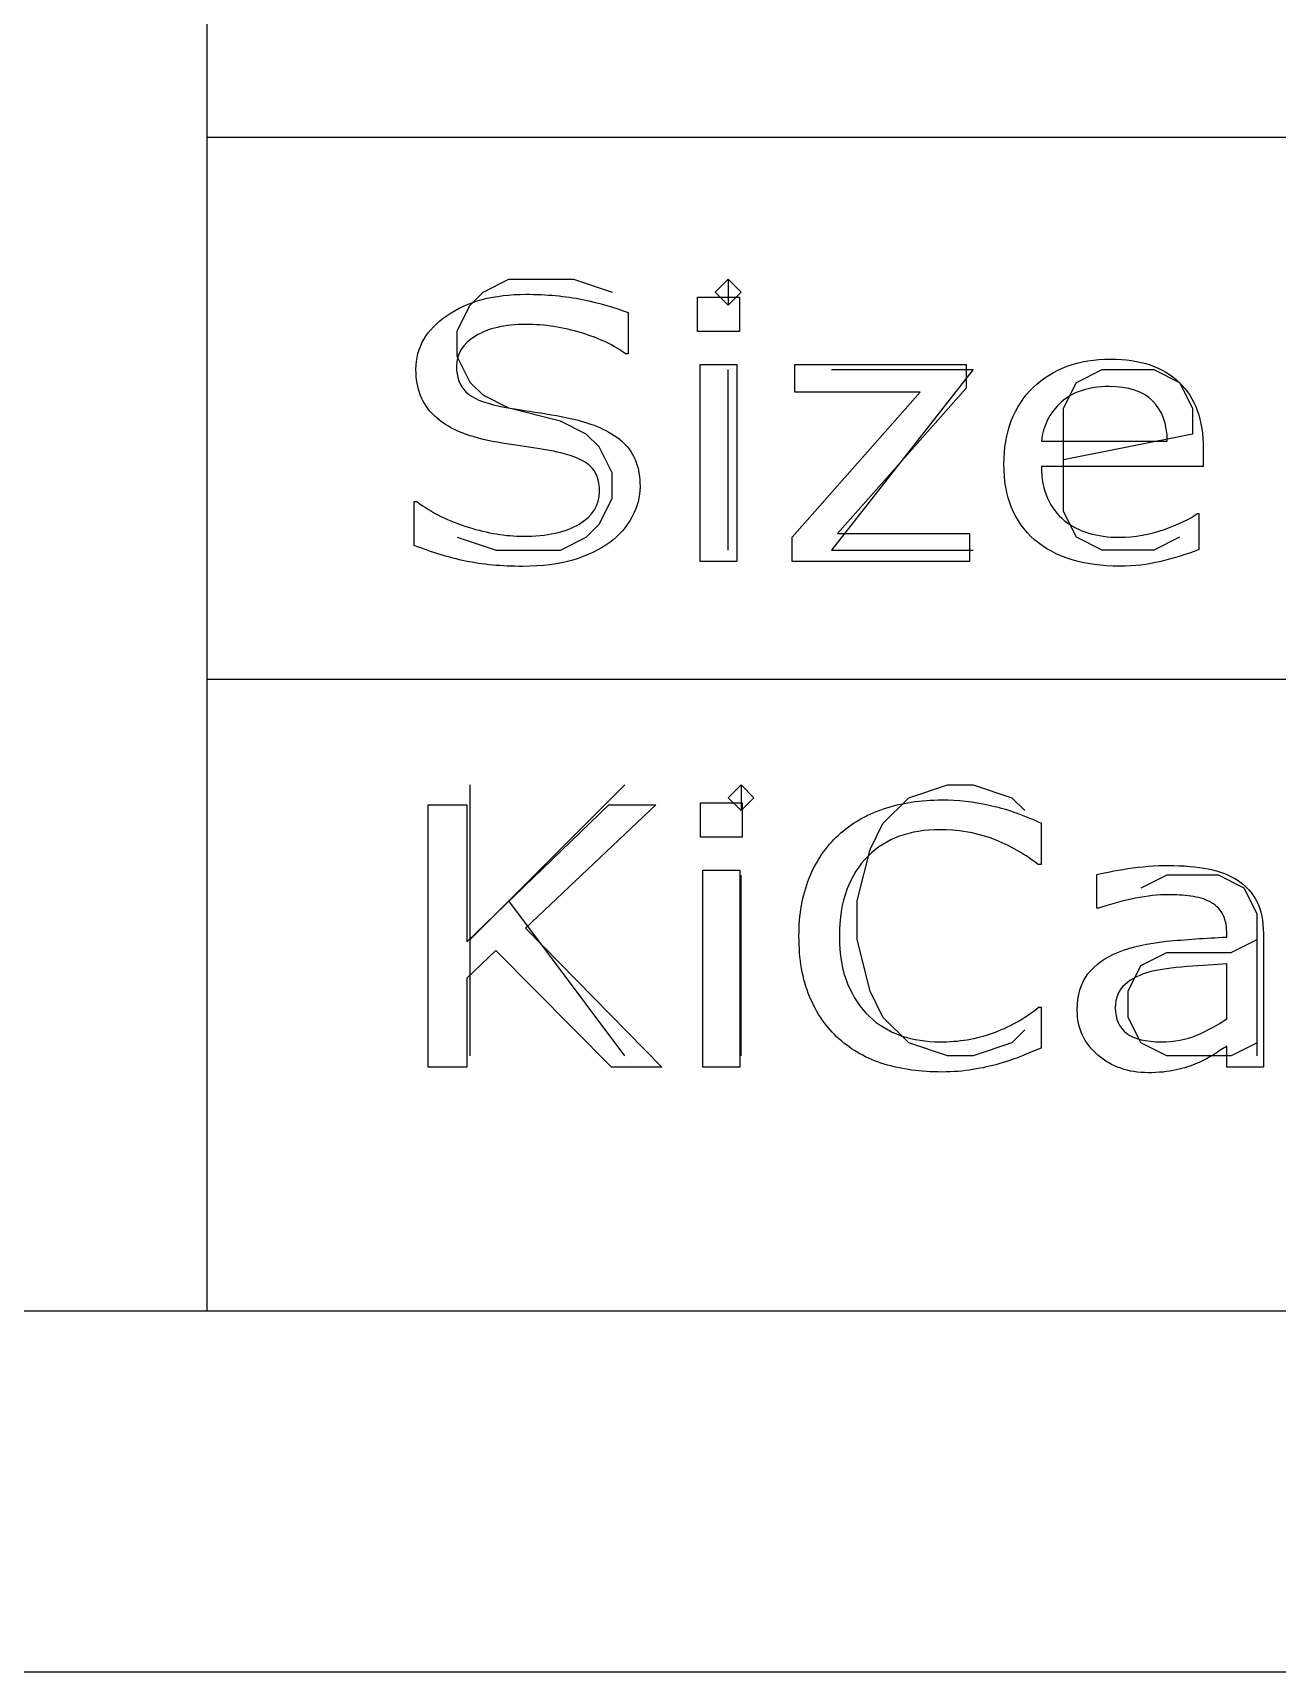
# Model space of a CAD drawing. Header units: millimetres. Extents: x 0 to 277, y 107 to 297.
# Drawn here: x 166.11 to 173, y 106.92 to 116 of the extents above; entities that cross this region are included whole.
import ezdxf

# ---------------------------------------------------------------- set-up
doc = ezdxf.new("R2010")
doc.units = ezdxf.units.MM
doc.layers.add('Layer_1', color=7, linetype='CONTINUOUS')

msp = doc.modelspace()

# ---------------------------------------------------------------- linework, layer by layer
at = {"layer": 'Layer_1', "color": 7}
for points in [[(0.075, 296.925), (277.0772, 296.925), (277.0772, 106.9178), (0.075, 106.9178)], [(0.075, 296.925), (277.0772, 296.925), (277.0772, 106.9178), (0.075, 106.9178)], [(0.075, 296.925), (277.0772, 296.925), (277.0772, 106.9178), (0.075, 106.9178)], [(2.075, 294.925), (275.0772, 294.925), (275.0772, 108.9178), (2.075, 108.9178)], [(2.075, 294.925), (275.0772, 294.925), (275.0772, 108.9178), (2.075, 108.9178)], [(2.075, 294.925), (275.0772, 294.925), (275.0772, 108.9178), (2.075, 108.9178)], [(167.0772, 140.9178), (275.0772, 140.9178), (275.0772, 108.9178), (167.0772, 108.9178)], [(167.0772, 140.9178), (275.0772, 140.9178), (275.0772, 108.9178), (167.0772, 108.9178)], [(167.0772, 140.9178), (275.0772, 140.9178), (275.0772, 108.9178), (167.0772, 108.9178)], [(170.02346, 114.34124), (169.79257, 114.34124), (169.79257, 114.53167), (170.02346, 114.53167)], [(170.02346, 114.34124), (169.79257, 114.34124), (169.79257, 114.53167), (170.02346, 114.53167)], [(170.02346, 114.34124), (169.79257, 114.34124), (169.79257, 114.53167), (170.02346, 114.53167)], [(170.01036, 113.06781), (169.80561, 113.06781), (169.80561, 114.15863), (170.01036, 114.15863)], [(170.01036, 113.06781), (169.80561, 113.06781), (169.80561, 114.15863), (170.01036, 114.15863)], [(170.01036, 113.06781), (169.80561, 113.06781), (169.80561, 114.15863), (170.01036, 114.15863)], [(171.29771, 113.06781), (170.31532, 113.06781), (170.31532, 113.20355), (171.02434, 114.00531), (170.33057, 114.00531), (170.33057, 114.15863), (171.2792, 114.15863), (171.2792, 114.02777), (170.56691, 113.22308), (171.29771, 113.22308)], [(171.29771, 113.06781), (170.31532, 113.06781), (170.31532, 113.20355), (171.02434, 114.00531), (170.33057, 114.00531), (170.33057, 114.15863), (171.2792, 114.15863), (171.2792, 114.02777), (170.56691, 113.22308), (171.29771, 113.22308)], [(171.29771, 113.06781), (170.31532, 113.06781), (170.31532, 113.20355), (171.02434, 114.00531), (170.33057, 114.00531), (170.33057, 114.15863), (171.2792, 114.15863), (171.2792, 114.02777), (170.56691, 113.22308), (171.29771, 113.22308)], [(169.59442, 110.2678), (169.31531, 110.2678), (168.67562, 110.91526), (168.51488, 110.76097), (168.51488, 110.2678), (168.29984, 110.2678), (168.29984, 111.72191), (168.51488, 111.72191), (168.51488, 110.96312), (169.3001, 111.72191), (169.56076, 111.72191), (168.83853, 111.03831)], [(169.59442, 110.2678), (169.31531, 110.2678), (168.67562, 110.91526), (168.51488, 110.76097), (168.51488, 110.2678), (168.29984, 110.2678), (168.29984, 111.72191), (168.51488, 111.72191), (168.51488, 110.96312), (169.3001, 111.72191), (169.56076, 111.72191), (168.83853, 111.03831)], [(169.59442, 110.2678), (169.31531, 110.2678), (168.67562, 110.91526), (168.51488, 110.76097), (168.51488, 110.2678), (168.29984, 110.2678), (168.29984, 111.72191), (168.51488, 111.72191), (168.51488, 110.96312), (169.3001, 111.72191), (169.56076, 111.72191), (168.83853, 111.03831)], [(170.03862, 111.54124), (169.80838, 111.54124), (169.80838, 111.73167), (170.03862, 111.73167)], [(170.03862, 111.54124), (169.80838, 111.54124), (169.80838, 111.73167), (170.03862, 111.73167)], [(170.03862, 111.54124), (169.80838, 111.54124), (169.80838, 111.73167), (170.03862, 111.73167)], [(170.02562, 110.2678), (169.82144, 110.2678), (169.82144, 111.35862), (170.02562, 111.35862)], [(170.02562, 110.2678), (169.82144, 110.2678), (169.82144, 111.35862), (170.02562, 111.35862)], [(170.02562, 110.2678), (169.82144, 110.2678), (169.82144, 111.35862), (170.02562, 111.35862)], [(172.72232, 110.53638)], [(172.72232, 110.53638)], [(172.72232, 110.53638)]]:
    msp.add_lwpolyline(points, close=True, dxfattribs=at)
for points in [[(167.0772, 115.4178), (275.0772, 115.4178)], [(167.0772, 115.4178), (275.0772, 115.4178)], [(167.0772, 115.4178), (275.0772, 115.4178)], [(168.4616, 113.2031), (168.6759, 113.1317), (169.033, 113.1317), (169.1759, 113.2031), (169.2473, 113.2745), (169.3187, 113.4174), (169.3187, 113.5602), (169.2473, 113.7031), (169.1759, 113.7745), (169.033, 113.846), (168.7473, 113.9174), (168.6045, 113.9888), (168.533, 114.0602), (168.4616, 114.2031), (168.4616, 114.346), (168.533, 114.4888), (168.6045, 114.5602), (168.7473, 114.6317), (169.1045, 114.6317), (169.3187, 114.5602)], [(168.4616, 113.2031), (168.6759, 113.1317), (169.033, 113.1317), (169.1759, 113.2031), (169.2473, 113.2745), (169.3187, 113.4174), (169.3187, 113.5602), (169.2473, 113.7031), (169.1759, 113.7745), (169.033, 113.846), (168.7473, 113.9174), (168.6045, 113.9888), (168.533, 114.0602), (168.4616, 114.2031), (168.4616, 114.346), (168.533, 114.4888), (168.6045, 114.5602), (168.7473, 114.6317), (169.1045, 114.6317), (169.3187, 114.5602)], [(168.4616, 113.2031), (168.6759, 113.1317), (169.033, 113.1317), (169.1759, 113.2031), (169.2473, 113.2745), (169.3187, 113.4174), (169.3187, 113.5602), (169.2473, 113.7031), (169.1759, 113.7745), (169.033, 113.846), (168.7473, 113.9174), (168.6045, 113.9888), (168.533, 114.0602), (168.4616, 114.2031), (168.4616, 114.346), (168.533, 114.4888), (168.6045, 114.5602), (168.7473, 114.6317), (169.1045, 114.6317), (169.3187, 114.5602)], [(169.9616, 114.6317), (169.8902, 114.5602), (169.9616, 114.4888), (170.033, 114.5602), (169.9616, 114.6317), (169.9616, 114.4888)], [(169.9616, 114.6317), (169.8902, 114.5602), (169.9616, 114.4888), (170.033, 114.5602), (169.9616, 114.6317), (169.9616, 114.4888)], [(169.9616, 114.6317), (169.8902, 114.5602), (169.9616, 114.4888), (170.033, 114.5602), (169.9616, 114.6317), (169.9616, 114.4888)], [(169.40799, 114.44667), (169.40799, 114.21816), (169.39269, 114.21816)], [(169.40799, 114.44667), (169.40799, 114.21816), (169.39269, 114.21816)], [(169.40799, 114.44667), (169.40799, 114.21816), (169.39269, 114.21816)], [(169.9616, 113.1317), (169.9616, 114.1317)], [(169.9616, 113.1317), (169.9616, 114.1317)], [(169.9616, 113.1317), (169.9616, 114.1317)], [(170.533, 114.1317), (171.3187, 114.1317), (170.533, 113.1317), (171.3187, 113.1317)], [(170.533, 114.1317), (171.3187, 114.1317), (170.533, 113.1317), (171.3187, 113.1317)], [(170.533, 114.1317), (171.3187, 114.1317), (170.533, 113.1317), (171.3187, 113.1317)], [(172.4616, 113.2031), (172.3187, 113.1317), (172.033, 113.1317), (171.8902, 113.2031), (171.8187, 113.346), (171.8187, 113.9174), (171.8902, 114.0602), (172.033, 114.1317), (172.3187, 114.1317), (172.4616, 114.0602), (172.533, 113.9174), (172.533, 113.7745), (171.8187, 113.6317)], [(172.4616, 113.2031), (172.3187, 113.1317), (172.033, 113.1317), (171.8902, 113.2031), (171.8187, 113.346), (171.8187, 113.9174), (171.8902, 114.0602), (172.033, 114.1317), (172.3187, 114.1317), (172.4616, 114.0602), (172.533, 113.9174), (172.533, 113.7745), (171.8187, 113.6317)], [(172.4616, 113.2031), (172.3187, 113.1317), (172.033, 113.1317), (171.8902, 113.2031), (171.8187, 113.346), (171.8187, 113.9174), (171.8902, 114.0602), (172.033, 114.1317), (172.3187, 114.1317), (172.4616, 114.0602), (172.533, 113.9174), (172.533, 113.7745), (171.8187, 113.6317)], [(171.69631, 113.73481), (172.39337, 113.7348)], [(171.69631, 113.73481), (172.39337, 113.7348)], [(171.69631, 113.73481), (172.39337, 113.7348)], [(172.59275, 113.69378), (172.59268, 113.59417)], [(172.59275, 113.69378), (172.59268, 113.59417)], [(172.59275, 113.69378), (172.59268, 113.59417)], [(172.59268, 113.59417), (171.69633, 113.59417)], [(172.59268, 113.59417), (171.69633, 113.59417)], [(172.59268, 113.59417), (171.69633, 113.59417)], [(169.47332, 113.48294), (169.47346, 113.48285)], [(169.47332, 113.48294), (169.47346, 113.48285)], [(169.47332, 113.48294), (169.47346, 113.48285)], [(168.2231, 113.15765), (168.2231, 113.39984), (168.2383, 113.39984)], [(168.2231, 113.15765), (168.2231, 113.39984), (168.2383, 113.39984)], [(168.2231, 113.15765), (168.2231, 113.39984), (168.2383, 113.39984)], [(172.55789, 113.33442), (172.56879, 113.33442), (172.56879, 113.13422)], [(172.55789, 113.33442), (172.56879, 113.33442), (172.56879, 113.13422)], [(172.55789, 113.33442), (172.56879, 113.33442), (172.56879, 113.13422)], [(167.0772, 112.4178), (275.0772, 112.4178)], [(167.0772, 112.4178), (275.0772, 112.4178)], [(167.0772, 112.4178), (275.0772, 112.4178)], [(168.533, 110.3317), (168.533, 111.8317)], [(169.3902, 111.8317), (168.533, 110.9745)], [(168.533, 110.3317), (168.533, 111.8317)], [(169.3902, 111.8317), (168.533, 110.9745)], [(168.533, 110.3317), (168.533, 111.8317)], [(169.3902, 111.8317), (168.533, 110.9745)], [(170.033, 111.8317), (169.9616, 111.7602), (170.033, 111.6888), (170.1045, 111.7602), (170.033, 111.8317), (170.033, 111.6888)], [(170.033, 111.8317), (169.9616, 111.7602), (170.033, 111.6888), (170.1045, 111.7602), (170.033, 111.8317), (170.033, 111.6888)], [(170.033, 111.8317), (169.9616, 111.7602), (170.033, 111.6888), (170.1045, 111.7602), (170.033, 111.8317), (170.033, 111.6888)], [(171.6045, 110.4745), (171.533, 110.4031), (171.3187, 110.3317), (171.1759, 110.3317), (170.9616, 110.4031), (170.8187, 110.546), (170.7473, 110.6888), (170.6759, 110.9745), (170.6759, 111.1888), (170.7473, 111.4745), (170.8187, 111.6174), (170.9616, 111.7602), (171.1759, 111.8317), (171.3187, 111.8317), (171.533, 111.7602), (171.6045, 111.6888)], [(171.6045, 110.4745), (171.533, 110.4031), (171.3187, 110.3317), (171.1759, 110.3317), (170.9616, 110.4031), (170.8187, 110.546), (170.7473, 110.6888), (170.6759, 110.9745), (170.6759, 111.1888), (170.7473, 111.4745), (170.8187, 111.6174), (170.9616, 111.7602), (171.1759, 111.8317), (171.3187, 111.8317), (171.533, 111.7602), (171.6045, 111.6888)], [(171.6045, 110.4745), (171.533, 110.4031), (171.3187, 110.3317), (171.1759, 110.3317), (170.9616, 110.4031), (170.8187, 110.546), (170.7473, 110.6888), (170.6759, 110.9745), (170.6759, 111.1888), (170.7473, 111.4745), (170.8187, 111.6174), (170.9616, 111.7602), (171.1759, 111.8317), (171.3187, 111.8317), (171.533, 111.7602), (171.6045, 111.6888)], [(171.69487, 111.62036), (171.69487, 111.39087), (171.67857, 111.39087)], [(171.69487, 111.62036), (171.69487, 111.39087), (171.67857, 111.39087)], [(171.69487, 111.62036), (171.69487, 111.39087), (171.67857, 111.39087)], [(170.033, 110.3317), (170.033, 111.3317)], [(170.033, 110.3317), (170.033, 111.3317)], [(170.033, 110.3317), (170.033, 111.3317)], [(172.01316, 111.14893), (172.00226, 111.14893), (172.00226, 111.33546)], [(172.01316, 111.14893), (172.00226, 111.14893), (172.00226, 111.33546)], [(172.01316, 111.14893), (172.00226, 111.14893), (172.00226, 111.33546)], [(172.8902, 110.3317), (172.8902, 111.1174), (172.8187, 111.2602), (172.6759, 111.3317), (172.3902, 111.3317), (172.2473, 111.2602)], [(172.8902, 110.3317), (172.8902, 111.1174), (172.8187, 111.2602), (172.6759, 111.3317), (172.3902, 111.3317), (172.2473, 111.2602)], [(172.8902, 110.3317), (172.8902, 111.1174), (172.8187, 111.2602), (172.6759, 111.3317), (172.3902, 111.3317), (172.2473, 111.2602)], [(169.3902, 110.3317), (168.7473, 111.1888)], [(169.3902, 110.3317), (168.7473, 111.1888)], [(169.3902, 110.3317), (168.7473, 111.1888)], [(172.8902, 110.4031), (172.7473, 110.3317), (172.3902, 110.3317), (172.2473, 110.4031), (172.1759, 110.546), (172.1759, 110.6888), (172.2473, 110.8317), (172.3902, 110.9031), (172.7473, 110.9031), (172.8902, 110.9745)], [(172.8902, 110.4031), (172.7473, 110.3317), (172.3902, 110.3317), (172.2473, 110.4031), (172.1759, 110.546), (172.1759, 110.6888), (172.2473, 110.8317), (172.3902, 110.9031), (172.7473, 110.9031), (172.8902, 110.9745)], [(172.8902, 110.4031), (172.7473, 110.3317), (172.3902, 110.3317), (172.2473, 110.4031), (172.1759, 110.546), (172.1759, 110.6888), (172.2473, 110.8317), (172.3902, 110.9031), (172.7473, 110.9031), (172.8902, 110.9745)], [(172.72237, 110.98852), (172.72237, 111.01682)], [(172.72237, 110.98852), (172.72237, 111.01682)], [(172.72237, 110.98852), (172.72237, 111.01682)], [(172.92537, 111.00839), (172.9254, 110.2678)], [(172.92537, 111.00839), (172.9254, 110.2678)], [(172.92537, 111.00839), (172.9254, 110.2678)], [(172.72231, 110.53636), (172.72231, 110.84007)], [(172.72231, 110.53636), (172.72231, 110.84007)], [(172.72231, 110.53636), (172.72231, 110.84007)], [(171.67962, 110.59993), (171.69482, 110.59993), (171.69489, 110.37327)], [(171.67962, 110.59993), (171.69482, 110.59993), (171.69489, 110.37327)], [(171.67962, 110.59993), (171.69482, 110.59993), (171.69489, 110.37327)], [(172.9254, 110.2678), (172.72231, 110.2678), (172.72231, 110.38401)], [(172.9254, 110.2678), (172.72231, 110.2678), (172.72231, 110.38401)], [(172.9254, 110.2678), (172.72231, 110.2678), (172.72231, 110.38401)]]:
    msp.add_lwpolyline(points, dxfattribs=at)
for points in [[(168.4049, 114.43108), (168.519627, 114.509207), (168.665207, 114.54827), (168.84164, 114.54827)], [(168.4049, 114.43108), (168.519627, 114.509207), (168.665207, 114.54827), (168.84164, 114.54827)], [(168.4049, 114.43108), (168.519627, 114.509207), (168.665207, 114.54827), (168.84164, 114.54827)], [(168.84164, 114.54827), (168.95564, 114.54827), (169.060197, 114.538503), (169.15531, 114.51897)], [(168.84164, 114.54827), (168.95564, 114.54827), (169.060197, 114.538503), (169.15531, 114.51897)], [(168.84164, 114.54827), (168.95564, 114.54827), (169.060197, 114.538503), (169.15531, 114.51897)], [(169.15531, 114.51897), (169.25043, 114.499437), (169.334657, 114.475337), (169.40799, 114.44667)], [(169.15531, 114.51897), (169.25043, 114.499437), (169.334657, 114.475337), (169.40799, 114.44667)], [(169.15531, 114.51897), (169.25043, 114.499437), (169.334657, 114.475337), (169.40799, 114.44667)], [(168.23282, 114.13225), (168.23282, 114.253997), (168.29018, 114.353607), (168.4049, 114.43108)], [(168.23282, 114.13225), (168.23282, 114.253997), (168.29018, 114.353607), (168.4049, 114.43108)], [(168.23282, 114.13225), (168.23282, 114.253997), (168.29018, 114.353607), (168.4049, 114.43108)], [(168.56169, 114.31687), (168.491983, 114.273937), (168.45713, 114.218597), (168.45713, 114.15085)], [(168.56169, 114.31687), (168.491983, 114.273937), (168.45713, 114.218597), (168.45713, 114.15085)], [(168.56169, 114.31687), (168.491983, 114.273937), (168.45713, 114.218597), (168.45713, 114.15085)], [(168.8405, 114.38127), (168.725053, 114.38127), (168.632117, 114.359803), (168.56169, 114.31687)], [(168.8405, 114.38127), (168.725053, 114.38127), (168.632117, 114.359803), (168.56169, 114.31687)], [(168.8405, 114.38127), (168.725053, 114.38127), (168.632117, 114.359803), (168.56169, 114.31687)], [(169.14873, 114.33437), (169.04853, 114.365637), (168.945787, 114.38127), (168.8405, 114.38127)], [(169.14873, 114.33437), (169.04853, 114.365637), (168.945787, 114.38127), (168.8405, 114.38127)], [(169.14873, 114.33437), (169.04853, 114.365637), (168.945787, 114.38127), (168.8405, 114.38127)], [(169.39269, 114.21816), (169.330957, 114.265027), (169.249637, 114.303763), (169.14873, 114.33437)], [(169.39269, 114.21816), (169.330957, 114.265027), (169.249637, 114.303763), (169.14873, 114.33437)], [(169.39269, 114.21816), (169.330957, 114.265027), (169.249637, 114.303763), (169.14873, 114.33437)], [(168.33629, 113.87346), (168.26731, 113.93986), (168.23282, 114.026123), (168.23282, 114.13225)], [(168.33629, 113.87346), (168.26731, 113.93986), (168.23282, 114.026123), (168.23282, 114.13225)], [(168.33629, 113.87346), (168.26731, 113.93986), (168.23282, 114.026123), (168.23282, 114.13225)], [(168.45713, 114.15085), (168.45713, 114.090317), (168.474563, 114.042793), (168.50943, 114.00828)], [(168.45713, 114.15085), (168.45713, 114.090317), (168.474563, 114.042793), (168.50943, 114.00828)], [(168.45713, 114.15085), (168.45713, 114.090317), (168.474563, 114.042793), (168.50943, 114.00828)], [(171.65066, 114.03167), (171.759573, 114.13649), (171.90261, 114.1889), (172.07977, 114.1889)], [(171.65066, 114.03167), (171.759573, 114.13649), (171.90261, 114.1889), (172.07977, 114.1889)], [(171.65066, 114.03167), (171.759573, 114.13649), (171.90261, 114.1889), (172.07977, 114.1889)], [(172.07977, 114.1889), (172.24387, 114.1889), (172.37021, 114.14593), (172.45879, 114.05999)], [(172.07977, 114.1889), (172.24387, 114.1889), (172.37021, 114.14593), (172.45879, 114.05999)], [(172.07977, 114.1889), (172.24387, 114.1889), (172.37021, 114.14593), (172.45879, 114.05999)], [(171.48838, 113.60687), (171.48838, 113.785257), (171.542473, 113.926857), (171.65066, 114.03167)], [(171.48838, 113.60687), (171.48838, 113.785257), (171.542473, 113.926857), (171.65066, 114.03167)], [(171.48838, 113.60687), (171.48838, 113.785257), (171.542473, 113.926857), (171.65066, 114.03167)], [(172.06879, 114.03753), (171.95915, 114.03753), (171.871657, 114.008563), (171.80631, 113.95063)], [(172.06879, 114.03753), (171.95915, 114.03753), (171.871657, 114.008563), (171.80631, 113.95063)], [(172.06879, 114.03753), (171.95915, 114.03753), (171.871657, 114.008563), (171.80631, 113.95063)], [(172.31167, 113.95843), (172.25867, 114.011163), (172.17771, 114.03753), (172.06879, 114.03753)], [(172.31167, 113.95843), (172.25867, 114.011163), (172.17771, 114.03753), (172.06879, 114.03753)], [(172.31167, 113.95843), (172.25867, 114.011163), (172.17771, 114.03753), (172.06879, 114.03753)], [(172.45879, 114.05999), (172.548097, 113.974057), (172.59275, 113.851987), (172.59275, 113.69378)], [(172.45879, 114.05999), (172.548097, 113.974057), (172.59275, 113.851987), (172.59275, 113.69378)], [(172.45879, 114.05999), (172.548097, 113.974057), (172.59275, 113.851987), (172.59275, 113.69378)], [(168.50943, 114.00828), (168.544297, 113.973747), (168.60565, 113.94738), (168.69349, 113.92918)], [(168.50943, 114.00828), (168.544297, 113.973747), (168.60565, 113.94738), (168.69349, 113.92918)], [(168.50943, 114.00828), (168.544297, 113.973747), (168.60565, 113.94738), (168.69349, 113.92918)], [(171.80631, 113.95063), (171.74171, 113.892697), (171.705043, 113.820757), (171.69631, 113.73481)], [(171.80631, 113.95063), (171.74171, 113.892697), (171.705043, 113.820757), (171.69631, 113.73481)], [(171.80631, 113.95063), (171.74171, 113.892697), (171.705043, 113.820757), (171.69631, 113.73481)], [(172.39337, 113.7348), (172.392703, 113.831153), (172.36547, 113.905697), (172.31167, 113.95843)], [(172.39337, 113.7348), (172.392703, 113.831153), (172.36547, 113.905697), (172.31167, 113.95843)], [(172.39337, 113.7348), (172.392703, 113.831153), (172.36547, 113.905697), (172.31167, 113.95843)], [(168.65649, 113.73381), (168.51273, 113.761143), (168.405997, 113.807693), (168.33629, 113.87346)], [(168.65649, 113.73381), (168.51273, 113.761143), (168.405997, 113.807693), (168.33629, 113.87346)], [(168.65649, 113.73381), (168.51273, 113.761143), (168.405997, 113.807693), (168.33629, 113.87346)], [(168.69349, 113.92918), (168.739957, 113.920047), (168.80603, 113.90898), (168.89171, 113.89598)], [(168.69349, 113.92918), (168.739957, 113.920047), (168.80603, 113.90898), (168.89171, 113.89598)], [(168.69349, 113.92918), (168.739957, 113.920047), (168.80603, 113.90898), (168.89171, 113.89598)], [(168.89171, 113.89598), (168.97739, 113.88298), (169.05, 113.869647), (169.10954, 113.85598)], [(168.89171, 113.89598), (168.97739, 113.88298), (169.05, 113.869647), (169.10954, 113.85598)], [(168.89171, 113.89598), (168.97739, 113.88298), (169.05, 113.869647), (169.10954, 113.85598)], [(169.10954, 113.85598), (169.230067, 113.827313), (169.320827, 113.78402), (169.38182, 113.7261)], [(169.10954, 113.85598), (169.230067, 113.827313), (169.320827, 113.78402), (169.38182, 113.7261)], [(169.10954, 113.85598), (169.230067, 113.827313), (169.320827, 113.78402), (169.38182, 113.7261)], [(168.85798, 113.70161), (168.794847, 113.710077), (168.727683, 113.72081), (168.65649, 113.73381)], [(168.85798, 113.70161), (168.794847, 113.710077), (168.727683, 113.72081), (168.65649, 113.73381)], [(168.85798, 113.70161), (168.794847, 113.710077), (168.727683, 113.72081), (168.65649, 113.73381)], [(169.03551, 113.66941), (168.981043, 113.68241), (168.921867, 113.693143), (168.85798, 113.70161)], [(169.03551, 113.66941), (168.981043, 113.68241), (168.921867, 113.693143), (168.85798, 113.70161)], [(169.03551, 113.66941), (168.981043, 113.68241), (168.921867, 113.693143), (168.85798, 113.70161)], [(169.19561, 113.59811), (169.160743, 113.62871), (169.107377, 113.652477), (169.03551, 113.66941)], [(169.19561, 113.59811), (169.160743, 113.62871), (169.107377, 113.652477), (169.03551, 113.66941)], [(169.19561, 113.59811), (169.160743, 113.62871), (169.107377, 113.652477), (169.03551, 113.66941)], [(169.38182, 113.7261), (169.44282, 113.668167), (169.47332, 113.587113), (169.47332, 113.48294)], [(169.38182, 113.7261), (169.44282, 113.668167), (169.47332, 113.587113), (169.47332, 113.48294)], [(169.38182, 113.7261), (169.44282, 113.668167), (169.47332, 113.587113), (169.47332, 113.48294)], [(169.24901, 113.45553), (169.24901, 113.519997), (169.23121, 113.567523), (169.19561, 113.59811)], [(169.24901, 113.45553), (169.24901, 113.519997), (169.23121, 113.567523), (169.19561, 113.59811)], [(169.24901, 113.45553), (169.24901, 113.519997), (169.23121, 113.567523), (169.19561, 113.59811)], [(171.65828, 113.1889), (171.545013, 113.287207), (171.48838, 113.42653), (171.48838, 113.60687)], [(171.65828, 113.1889), (171.545013, 113.287207), (171.48838, 113.42653), (171.48838, 113.60687)], [(171.65828, 113.1889), (171.545013, 113.287207), (171.48838, 113.42653), (171.48838, 113.60687)], [(171.69633, 113.59417), (171.69633, 113.527117), (171.707597, 113.468523), (171.73013, 113.41839)], [(171.69633, 113.59417), (171.69633, 113.527117), (171.707597, 113.468523), (171.73013, 113.41839)], [(171.69633, 113.59417), (171.69633, 113.527117), (171.707597, 113.468523), (171.73013, 113.41839)], [(169.47346, 113.48285), (169.47346, 113.426183), (169.45856, 113.370193), (169.42876, 113.31488)], [(169.47346, 113.48285), (169.47346, 113.426183), (169.45856, 113.370193), (169.42876, 113.31488)], [(169.47346, 113.48285), (169.47346, 113.426183), (169.45856, 113.370193), (169.42876, 113.31488)], [(168.2383, 113.39984), (168.320347, 113.33864), (168.4151, 113.29144), (168.52256, 113.25824)], [(168.2383, 113.39984), (168.320347, 113.33864), (168.4151, 113.29144), (168.52256, 113.25824)], [(168.2383, 113.39984), (168.320347, 113.33864), (168.4151, 113.29144), (168.52256, 113.25824)], [(169.13683, 113.27584), (169.211617, 113.320773), (169.24901, 113.38067), (169.24901, 113.45553)], [(169.13683, 113.27584), (169.211617, 113.320773), (169.24901, 113.38067), (169.24901, 113.45553)], [(169.13683, 113.27584), (169.211617, 113.320773), (169.24901, 113.38067), (169.24901, 113.45553)], [(171.73013, 113.41839), (171.752663, 113.368923), (171.78353, 113.328233), (171.82273, 113.29632)], [(171.73013, 113.41839), (171.752663, 113.368923), (171.78353, 113.328233), (171.82273, 113.29632)], [(171.73013, 113.41839), (171.752663, 113.368923), (171.78353, 113.328233), (171.82273, 113.29632)], [(169.42876, 113.31488), (169.399693, 113.259547), (169.35867, 113.21267), (169.30569, 113.17425)], [(169.42876, 113.31488), (169.399693, 113.259547), (169.35867, 113.21267), (169.30569, 113.17425)], [(169.42876, 113.31488), (169.399693, 113.259547), (169.35867, 113.21267), (169.30569, 113.17425)], [(172.37818, 113.24652), (172.462407, 113.276453), (172.52231, 113.305753), (172.55789, 113.33442)], [(172.37818, 113.24652), (172.462407, 113.276453), (172.52231, 113.305753), (172.55789, 113.33442)], [(172.37818, 113.24652), (172.462407, 113.276453), (172.52231, 113.305753), (172.55789, 113.33442)], [(168.52256, 113.25824), (168.63002, 113.22504), (168.730947, 113.20844), (168.82534, 113.20844)], [(168.52256, 113.25824), (168.63002, 113.22504), (168.730947, 113.20844), (168.82534, 113.20844)], [(168.52256, 113.25824), (168.63002, 113.22504), (168.730947, 113.20844), (168.82534, 113.20844)], [(168.82534, 113.20844), (168.95894, 113.20844), (169.06277, 113.230907), (169.13683, 113.27584)], [(168.82534, 113.20844), (168.95894, 113.20844), (169.06277, 113.230907), (169.13683, 113.27584)], [(168.82534, 113.20844), (168.95894, 113.20844), (169.06277, 113.230907), (169.13683, 113.27584)], [(171.82273, 113.29632), (171.860463, 113.265053), (171.905117, 113.24162), (171.95669, 113.22602)], [(171.82273, 113.29632), (171.860463, 113.265053), (171.905117, 113.24162), (171.95669, 113.22602)], [(171.82273, 113.29632), (171.860463, 113.265053), (171.905117, 113.24162), (171.95669, 113.22602)], [(171.95669, 113.22602), (172.008957, 113.21042), (172.066317, 113.20262), (172.12877, 113.20262)], [(171.95669, 113.22602), (172.008957, 113.21042), (172.066317, 113.20262), (172.12877, 113.20262)], [(171.95669, 113.22602), (172.008957, 113.21042), (172.066317, 113.20262), (172.12877, 113.20262)], [(172.12877, 113.20262), (172.211543, 113.20262), (172.29468, 113.217253), (172.37818, 113.24652)], [(172.12877, 113.20262), (172.211543, 113.20262), (172.29468, 113.217253), (172.37818, 113.24652)], [(172.12877, 113.20262), (172.211543, 113.20262), (172.29468, 113.217253), (172.37818, 113.24652)], [(168.50736, 113.07075), (168.41442, 113.090283), (168.319667, 113.11925), (168.2231, 113.15765)], [(168.50736, 113.07075), (168.41442, 113.090283), (168.319667, 113.11925), (168.2231, 113.15765)], [(168.50736, 113.07075), (168.41442, 113.090283), (168.319667, 113.11925), (168.2231, 113.15765)], [(169.30569, 113.17425), (169.247623, 113.132583), (169.179733, 113.10005), (169.10202, 113.07665)], [(169.30569, 113.17425), (169.247623, 113.132583), (169.179733, 113.10005), (169.10202, 113.07665)], [(169.30569, 113.17425), (169.247623, 113.132583), (169.179733, 113.10005), (169.10202, 113.07665)], [(172.13096, 113.04242), (171.929113, 113.04242), (171.771553, 113.091247), (171.65828, 113.1889)], [(172.13096, 113.04242), (171.929113, 113.04242), (171.771553, 113.091247), (171.65828, 113.1889)], [(172.13096, 113.04242), (171.929113, 113.04242), (171.771553, 113.091247), (171.65828, 113.1889)], [(172.56879, 113.13422), (172.49981, 113.108153), (172.42938, 113.086353), (172.3575, 113.06882)], [(172.56879, 113.13422), (172.49981, 113.108153), (172.42938, 113.086353), (172.3575, 113.06882)], [(172.56879, 113.13422), (172.49981, 113.108153), (172.42938, 113.086353), (172.3575, 113.06882)], [(168.82321, 113.04145), (168.70631, 113.04145), (168.601027, 113.051217), (168.50736, 113.07075)], [(168.82321, 113.04145), (168.70631, 113.04145), (168.601027, 113.051217), (168.50736, 113.07075)], [(168.82321, 113.04145), (168.70631, 113.04145), (168.601027, 113.051217), (168.50736, 113.07075)], [(169.10202, 113.07665), (169.02506, 113.053183), (168.932123, 113.04145), (168.82321, 113.04145)], [(169.10202, 113.07665), (169.02506, 113.053183), (168.932123, 113.04145), (168.82321, 113.04145)], [(169.10202, 113.07665), (169.02506, 113.053183), (168.932123, 113.04145), (168.82321, 113.04145)], [(172.3575, 113.06882), (172.28562, 113.05122), (172.210107, 113.04242), (172.13096, 113.04242)], [(172.3575, 113.06882), (172.28562, 113.05122), (172.210107, 113.04242), (172.13096, 113.04242)], [(172.3575, 113.06882), (172.28562, 113.05122), (172.210107, 113.04242), (172.13096, 113.04242)], [(170.57297, 111.55393), (170.641757, 111.617063), (170.72466, 111.66524), (170.82168, 111.69846)], [(170.57297, 111.55393), (170.641757, 111.617063), (170.72466, 111.66524), (170.82168, 111.69846)], [(170.57297, 111.55393), (170.641757, 111.617063), (170.72466, 111.66524), (170.82168, 111.69846)], [(170.82168, 111.69846), (170.919427, 111.73166), (171.02767, 111.74826), (171.14641, 111.74826)], [(170.82168, 111.69846), (170.919427, 111.73166), (171.02767, 111.74826), (171.14641, 111.74826)], [(170.82168, 111.69846), (170.919427, 111.73166), (171.02767, 111.74826), (171.14641, 111.74826)], [(171.14641, 111.74826), (171.233297, 111.74826), (171.31982, 111.738827), (171.40598, 111.71996)], [(171.14641, 111.74826), (171.233297, 111.74826), (171.31982, 111.738827), (171.40598, 111.71996)], [(171.14641, 111.74826), (171.233297, 111.74826), (171.31982, 111.738827), (171.40598, 111.71996)], [(171.40598, 111.71996), (171.492867, 111.701093), (171.589163, 111.667893), (171.69487, 111.62036)], [(171.40598, 111.71996), (171.492867, 111.701093), (171.589163, 111.667893), (171.69487, 111.62036)], [(171.40598, 111.71996), (171.492867, 111.701093), (171.589163, 111.667893), (171.69487, 111.62036)], [(171.13228, 111.58326), (171.050467, 111.58326), (170.976617, 111.571227), (170.91073, 111.54716)], [(171.13228, 111.58326), (171.050467, 111.58326), (170.976617, 111.571227), (170.91073, 111.54716)], [(171.13228, 111.58326), (171.050467, 111.58326), (170.976617, 111.571227), (170.91073, 111.54716)], [(171.41357, 111.53736), (171.325963, 111.56796), (171.2322, 111.58326), (171.13228, 111.58326)], [(171.41357, 111.53736), (171.325963, 111.56796), (171.2322, 111.58326), (171.13228, 111.58326)], [(171.41357, 111.53736), (171.325963, 111.56796), (171.2322, 111.58326), (171.13228, 111.58326)], [(170.41006, 111.31467), (170.447727, 111.40907), (170.50203, 111.488823), (170.57297, 111.55393)], [(170.41006, 111.31467), (170.447727, 111.40907), (170.50203, 111.488823), (170.57297, 111.55393)], [(170.41006, 111.31467), (170.447727, 111.40907), (170.50203, 111.488823), (170.57297, 111.55393)], [(170.91073, 111.54716), (170.84553, 111.523693), (170.787243, 111.48691), (170.73587, 111.43681)], [(170.91073, 111.54716), (170.84553, 111.523693), (170.787243, 111.48691), (170.73587, 111.43681)], [(170.91073, 111.54716), (170.84553, 111.523693), (170.787243, 111.48691), (170.73587, 111.43681)], [(171.67857, 111.39087), (171.589517, 111.45793), (171.501183, 111.50676), (171.41357, 111.53736)], [(171.67857, 111.39087), (171.589517, 111.45793), (171.501183, 111.50676), (171.41357, 111.53736)], [(171.67857, 111.39087), (171.589517, 111.45793), (171.501183, 111.50676), (171.41357, 111.53736)], [(170.73587, 111.43681), (170.685937, 111.38801), (170.64684, 111.32616), (170.61858, 111.25126)], [(170.73587, 111.43681), (170.685937, 111.38801), (170.64684, 111.32616), (170.61858, 111.25126)], [(170.73587, 111.43681), (170.685937, 111.38801), (170.64684, 111.32616), (170.61858, 111.25126)], [(170.35356, 110.99338), (170.35356, 111.113173), (170.372393, 111.22027), (170.41006, 111.31467)], [(170.35356, 110.99338), (170.35356, 111.113173), (170.372393, 111.22027), (170.41006, 111.31467)], [(170.35356, 110.99338), (170.35356, 111.113173), (170.372393, 111.22027), (170.41006, 111.31467)], [(172.00226, 111.33546), (172.04206, 111.345193), (172.09962, 111.355927), (172.17494, 111.36766)], [(172.00226, 111.33546), (172.04206, 111.345193), (172.09962, 111.355927), (172.17494, 111.36766)], [(172.00226, 111.33546), (172.04206, 111.345193), (172.09962, 111.355927), (172.17494, 111.36766)], [(172.17494, 111.36766), (172.25024, 111.379393), (172.324453, 111.38526), (172.39758, 111.38526)], [(172.17494, 111.36766), (172.25024, 111.379393), (172.324453, 111.38526), (172.39758, 111.38526)], [(172.17494, 111.36766), (172.25024, 111.379393), (172.324453, 111.38526), (172.39758, 111.38526)], [(172.39758, 111.38526), (172.48302, 111.38526), (172.557237, 111.37876), (172.62023, 111.36576)], [(172.39758, 111.38526), (172.48302, 111.38526), (172.557237, 111.37876), (172.62023, 111.36576)], [(172.39758, 111.38526), (172.48302, 111.38526), (172.557237, 111.37876), (172.62023, 111.36576)], [(172.62023, 111.36576), (172.683963, 111.35336), (172.73899, 111.331893), (172.78531, 111.30136)], [(172.62023, 111.36576), (172.683963, 111.35336), (172.73899, 111.331893), (172.78531, 111.30136)], [(172.62023, 111.36576), (172.683963, 111.35336), (172.73899, 111.331893), (172.78531, 111.30136)], [(170.61858, 111.25126), (170.591047, 111.17704), (170.57728, 111.091103), (170.57728, 110.99345)], [(170.61858, 111.25126), (170.591047, 111.17704), (170.57728, 111.091103), (170.57728, 110.99345)], [(170.61858, 111.25126), (170.591047, 111.17704), (170.57728, 111.091103), (170.57728, 110.99345)], [(172.39654, 111.22313), (172.34294, 111.22313), (172.283207, 111.21663), (172.21734, 111.20363)], [(172.39654, 111.22313), (172.34294, 111.22313), (172.283207, 111.21663), (172.21734, 111.20363)], [(172.39654, 111.22313), (172.34294, 111.22313), (172.283207, 111.21663), (172.21734, 111.20363)], [(172.52361, 111.21513), (172.483077, 111.220463), (172.44072, 111.22313), (172.39654, 111.22313)], [(172.52361, 111.21513), (172.483077, 111.220463), (172.44072, 111.22313), (172.39654, 111.22313)], [(172.52361, 111.21513), (172.483077, 111.220463), (172.44072, 111.22313), (172.39654, 111.22313)], [(172.62787, 111.18483), (172.598937, 111.19983), (172.564183, 111.20993), (172.52361, 111.21513)], [(172.62787, 111.18483), (172.598937, 111.19983), (172.564183, 111.20993), (172.52361, 111.21513)], [(172.62787, 111.18483), (172.598937, 111.19983), (172.564183, 111.20993), (172.52361, 111.21513)], [(172.78531, 111.30136), (172.83091, 111.271427), (172.865663, 111.23269), (172.88957, 111.18515)], [(172.78531, 111.30136), (172.83091, 111.271427), (172.865663, 111.23269), (172.88957, 111.18515)], [(172.78531, 111.30136), (172.83091, 111.271427), (172.865663, 111.23269), (172.88957, 111.18515)], [(172.21734, 111.20363), (172.151473, 111.191297), (172.083413, 111.173063), (172.01316, 111.14893)], [(172.21734, 111.20363), (172.151473, 111.191297), (172.083413, 111.173063), (172.01316, 111.14893)], [(172.21734, 111.20363), (172.151473, 111.191297), (172.083413, 111.173063), (172.01316, 111.14893)], [(172.69737, 111.12033), (172.681437, 111.147663), (172.65827, 111.169163), (172.62787, 111.18483)], [(172.69737, 111.12033), (172.681437, 111.147663), (172.65827, 111.169163), (172.62787, 111.18483)], [(172.69737, 111.12033), (172.681437, 111.147663), (172.65827, 111.169163), (172.62787, 111.18483)], [(172.88957, 111.18515), (172.913437, 111.137617), (172.92537, 111.078697), (172.92537, 111.00839)], [(172.88957, 111.18515), (172.913437, 111.137617), (172.92537, 111.078697), (172.92537, 111.00839)], [(172.88957, 111.18515), (172.913437, 111.137617), (172.92537, 111.078697), (172.92537, 111.00839)], [(172.72237, 111.01682), (172.72237, 111.058487), (172.714037, 111.09299), (172.69737, 111.12033)], [(172.72237, 111.01682), (172.72237, 111.058487), (172.714037, 111.09299), (172.69737, 111.12033)], [(172.72237, 111.01682), (172.72237, 111.058487), (172.714037, 111.09299), (172.69737, 111.12033)], [(170.41226, 110.66037), (170.373127, 110.756077), (170.35356, 110.86708), (170.35356, 110.99338)], [(170.41226, 110.66037), (170.373127, 110.756077), (170.35356, 110.86708), (170.35356, 110.99338)], [(170.41226, 110.66037), (170.373127, 110.756077), (170.35356, 110.86708), (170.35356, 110.99338)], [(170.57728, 110.99345), (170.57728, 110.891237), (170.59248, 110.803347), (170.62288, 110.72978)], [(170.57728, 110.99345), (170.57728, 110.891237), (170.59248, 110.803347), (170.62288, 110.72978)], [(170.57728, 110.99345), (170.57728, 110.891237), (170.59248, 110.803347), (170.62288, 110.72978)], [(172.12286, 110.90552), (172.196713, 110.934787), (172.28541, 110.954653), (172.38895, 110.96512)], [(172.12286, 110.90552), (172.196713, 110.934787), (172.28541, 110.954653), (172.38895, 110.96512)], [(172.12286, 110.90552), (172.196713, 110.934787), (172.28541, 110.954653), (172.38895, 110.96512)], [(172.38895, 110.96512), (172.492483, 110.97552), (172.603623, 110.98332), (172.72237, 110.98852)], [(172.38895, 110.96512), (172.492483, 110.97552), (172.603623, 110.98332), (172.72237, 110.98852)], [(172.38895, 110.96512), (172.492483, 110.97552), (172.603623, 110.98332), (172.72237, 110.98852)], [(171.95344, 110.78443), (171.99324, 110.83583), (172.049713, 110.876193), (172.12286, 110.90552)], [(171.95344, 110.78443), (171.99324, 110.83583), (172.049713, 110.876193), (172.12286, 110.90552)], [(171.95344, 110.78443), (171.99324, 110.83583), (172.049713, 110.876193), (172.12286, 110.90552)], [(171.89474, 110.58423), (171.89474, 110.66691), (171.914307, 110.733643), (171.95344, 110.78443)], [(171.89474, 110.58423), (171.89474, 110.66691), (171.914307, 110.733643), (171.95344, 110.78443)], [(171.89474, 110.58423), (171.89474, 110.66691), (171.914307, 110.733643), (171.95344, 110.78443)], [(172.302, 110.79717), (172.243333, 110.78217), (172.19591, 110.758737), (172.15973, 110.72687)], [(172.302, 110.79717), (172.243333, 110.78217), (172.19591, 110.758737), (172.15973, 110.72687)], [(172.302, 110.79717), (172.243333, 110.78217), (172.19591, 110.758737), (172.15973, 110.72687)], [(172.50184, 110.82547), (172.417847, 110.818803), (172.351233, 110.80937), (172.302, 110.79717)], [(172.50184, 110.82547), (172.417847, 110.818803), (172.351233, 110.80937), (172.302, 110.79717)], [(172.50184, 110.82547), (172.417847, 110.818803), (172.351233, 110.80937), (172.302, 110.79717)], [(172.72231, 110.84007), (172.660043, 110.836737), (172.586553, 110.83187), (172.50184, 110.82547)], [(172.72231, 110.84007), (172.660043, 110.836737), (172.586553, 110.83187), (172.50184, 110.82547)], [(172.72231, 110.84007), (172.660043, 110.836737), (172.586553, 110.83187), (172.50184, 110.82547)], [(170.62288, 110.72978), (170.654013, 110.656213), (170.693837, 110.596317), (170.74235, 110.55009)], [(170.62288, 110.72978), (170.654013, 110.656213), (170.693837, 110.596317), (170.74235, 110.55009)], [(170.62288, 110.72978), (170.654013, 110.656213), (170.693837, 110.596317), (170.74235, 110.55009)], [(172.15973, 110.72687), (172.12353, 110.695603), (172.10543, 110.65231), (172.10543, 110.59699)], [(172.15973, 110.72687), (172.12353, 110.695603), (172.10543, 110.65231), (172.10543, 110.59699)], [(172.15973, 110.72687), (172.12353, 110.695603), (172.10543, 110.65231), (172.10543, 110.59699)], [(170.57517, 110.42502), (170.505657, 110.486887), (170.451353, 110.565337), (170.41226, 110.66037)], [(170.57517, 110.42502), (170.505657, 110.486887), (170.451353, 110.565337), (170.41226, 110.66037)], [(170.57517, 110.42502), (170.505657, 110.486887), (170.451353, 110.565337), (170.41226, 110.66037)], [(171.42548, 110.45637), (171.515987, 110.488237), (171.6007, 110.53609), (171.67962, 110.59993)], [(171.42548, 110.45637), (171.515987, 110.488237), (171.6007, 110.53609), (171.67962, 110.59993)], [(171.42548, 110.45637), (171.515987, 110.488237), (171.6007, 110.53609), (171.67962, 110.59993)], [(172.00877, 110.33521), (171.93275, 110.400277), (171.89474, 110.483283), (171.89474, 110.58423)], [(172.00877, 110.33521), (171.93275, 110.400277), (171.89474, 110.483283), (171.89474, 110.58423)], [(172.00877, 110.33521), (171.93275, 110.400277), (171.89474, 110.483283), (171.89474, 110.58423)], [(172.10543, 110.59699), (172.10543, 110.534523), (172.12643, 110.48732), (172.16843, 110.45538)], [(172.10543, 110.59699), (172.10543, 110.534523), (172.12643, 110.48732), (172.16843, 110.45538)], [(172.10543, 110.59699), (172.10543, 110.534523), (172.12643, 110.48732), (172.16843, 110.45538)], [(170.74235, 110.55009), (170.793017, 110.50189), (170.852027, 110.466083), (170.91938, 110.44267)], [(170.74235, 110.55009), (170.793017, 110.50189), (170.852027, 110.466083), (170.91938, 110.44267)], [(170.74235, 110.55009), (170.793017, 110.50189), (170.852027, 110.466083), (170.91938, 110.44267)], [(172.55723, 110.44558), (172.61663, 110.47098), (172.67166, 110.501247), (172.72232, 110.53638)], [(172.55723, 110.44558), (172.61663, 110.47098), (172.67166, 110.501247), (172.72232, 110.53638)], [(172.55723, 110.44558), (172.61663, 110.47098), (172.67166, 110.501247), (172.72232, 110.53638)], [(170.82496, 110.28537), (170.729387, 110.315303), (170.646123, 110.361853), (170.57517, 110.42502)], [(170.82496, 110.28537), (170.729387, 110.315303), (170.646123, 110.361853), (170.57517, 110.42502)], [(170.82496, 110.28537), (170.729387, 110.315303), (170.646123, 110.361853), (170.57517, 110.42502)], [(170.91938, 110.44267), (170.98744, 110.41987), (171.05912, 110.40847), (171.13442, 110.40847)], [(170.91938, 110.44267), (170.98744, 110.41987), (171.05912, 110.40847), (171.13442, 110.40847)], [(170.91938, 110.44267), (170.98744, 110.41987), (171.05912, 110.40847), (171.13442, 110.40847)], [(171.13442, 110.40847), (171.237953, 110.40847), (171.334973, 110.424437), (171.42548, 110.45637)], [(171.13442, 110.40847), (171.237953, 110.40847), (171.334973, 110.424437), (171.42548, 110.45637)], [(171.13442, 110.40847), (171.237953, 110.40847), (171.334973, 110.424437), (171.42548, 110.45637)], [(172.16843, 110.45538), (172.21043, 110.424113), (172.274507, 110.40848), (172.36066, 110.40848)], [(172.16843, 110.45538), (172.21043, 110.424113), (172.274507, 110.40848), (172.36066, 110.40848)], [(172.16843, 110.45538), (172.21043, 110.424113), (172.274507, 110.40848), (172.36066, 110.40848)], [(172.36066, 110.40848), (172.43234, 110.40848), (172.497863, 110.420847), (172.55723, 110.44558)], [(172.36066, 110.40848), (172.43234, 110.40848), (172.497863, 110.420847), (172.55723, 110.44558)], [(172.36066, 110.40848), (172.43234, 110.40848), (172.497863, 110.420847), (172.55723, 110.44558)], [(171.58629, 110.32937), (171.554423, 110.315703), (171.512427, 110.30137), (171.4603, 110.28637)], [(171.58629, 110.32937), (171.554423, 110.315703), (171.512427, 110.30137), (171.4603, 110.28637)], [(171.58629, 110.32937), (171.554423, 110.315703), (171.512427, 110.30137), (171.4603, 110.28637)], [(171.69489, 110.37327), (171.65509, 110.35767), (171.61889, 110.343037), (171.58629, 110.32937)], [(171.69489, 110.37327), (171.65509, 110.35767), (171.61889, 110.343037), (171.58629, 110.32937)], [(171.69489, 110.37327), (171.65509, 110.35767), (171.61889, 110.343037), (171.58629, 110.32937)], [(172.28681, 110.23751), (172.177477, 110.23751), (172.084797, 110.270077), (172.00877, 110.33521)], [(172.28681, 110.23751), (172.177477, 110.23751), (172.084797, 110.270077), (172.00877, 110.33521)], [(172.28681, 110.23751), (172.177477, 110.23751), (172.084797, 110.270077), (172.00877, 110.33521)], [(172.64841, 110.33711), (172.61801, 110.317577), (172.588343, 110.301943), (172.55941, 110.29021)], [(172.64841, 110.33711), (172.61801, 110.317577), (172.588343, 110.301943), (172.55941, 110.29021)], [(172.64841, 110.33711), (172.61801, 110.317577), (172.588343, 110.301943), (172.55941, 110.29021)], [(172.72231, 110.38401), (172.704177, 110.372943), (172.679543, 110.35731), (172.64841, 110.33711)], [(172.72231, 110.38401), (172.704177, 110.372943), (172.679543, 110.35731), (172.64841, 110.33711)], [(172.72231, 110.38401), (172.704177, 110.372943), (172.679543, 110.35731), (172.64841, 110.33711)], [(171.14535, 110.24147), (171.028057, 110.24147), (170.92126, 110.256103), (170.82496, 110.28537)], [(171.14535, 110.24147), (171.028057, 110.24147), (170.92126, 110.256103), (170.82496, 110.28537)], [(171.14535, 110.24147), (171.028057, 110.24147), (170.92126, 110.256103), (170.82496, 110.28537)], [(171.31586, 110.25517), (171.26446, 110.246037), (171.207623, 110.24147), (171.14535, 110.24147)], [(171.31586, 110.25517), (171.26446, 110.246037), (171.207623, 110.24147), (171.14535, 110.24147)], [(171.31586, 110.25517), (171.26446, 110.246037), (171.207623, 110.24147), (171.14535, 110.24147)], [(171.4603, 110.28637), (171.416167, 110.27397), (171.36802, 110.26357), (171.31586, 110.25517)], [(171.4603, 110.28637), (171.416167, 110.27397), (171.36802, 110.26357), (171.31586, 110.25517)], [(171.4603, 110.28637), (171.416167, 110.27397), (171.36802, 110.26357), (171.31586, 110.25517)], [(172.44211, 110.25311), (172.39791, 110.24271), (172.346143, 110.23751), (172.28681, 110.23751)], [(172.44211, 110.25311), (172.39791, 110.24271), (172.346143, 110.23751), (172.28681, 110.23751)], [(172.44211, 110.25311), (172.39791, 110.24271), (172.346143, 110.23751), (172.28681, 110.23751)], [(172.55941, 110.29021), (172.525343, 110.27521), (172.486243, 110.262843), (172.44211, 110.25311)], [(172.55941, 110.29021), (172.525343, 110.27521), (172.486243, 110.262843), (172.44211, 110.25311)], [(172.55941, 110.29021), (172.525343, 110.27521), (172.486243, 110.262843), (172.44211, 110.25311)]]:
    msp.add_open_spline(points, degree=3, dxfattribs=at)

doc.saveas('drawing.dxf')
